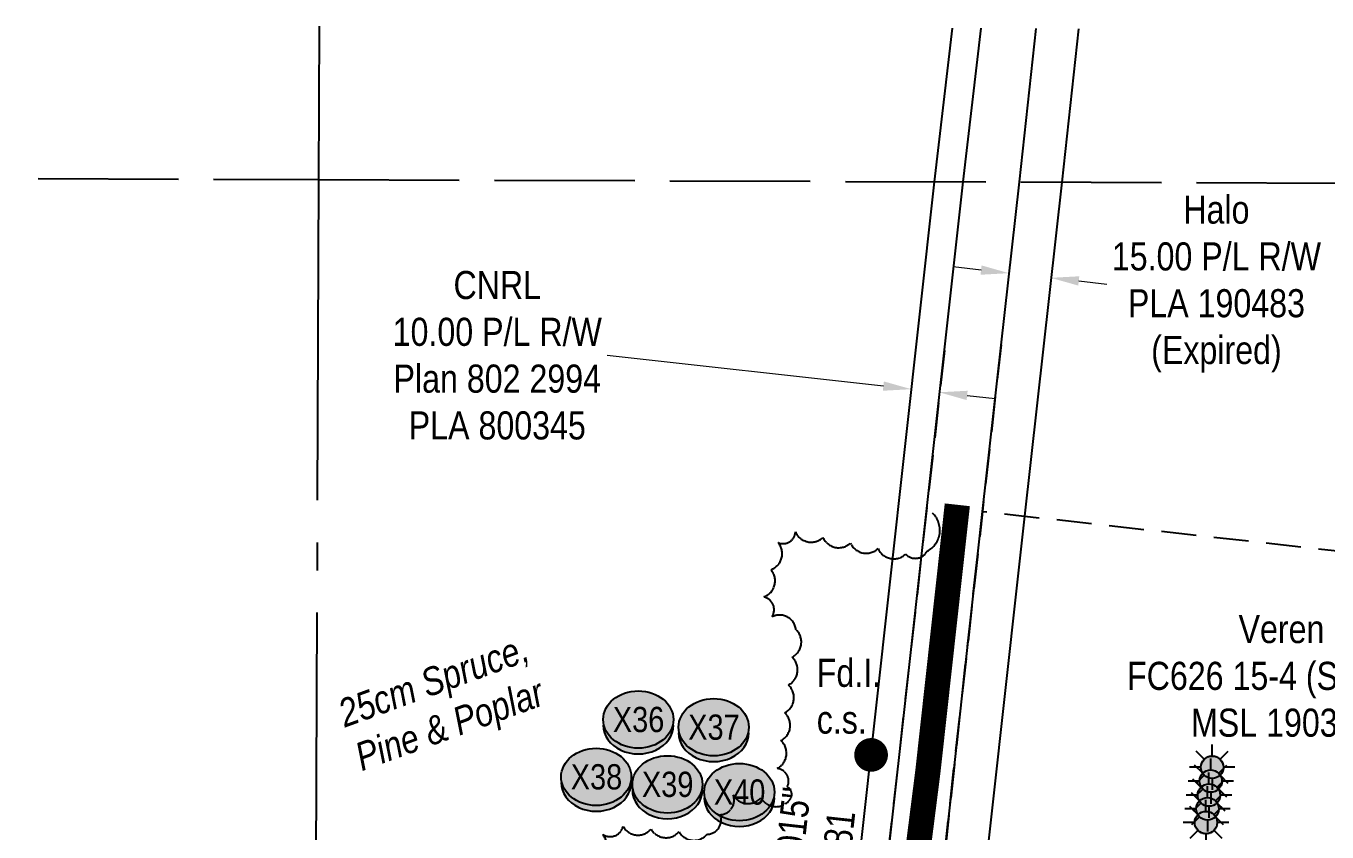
# Model space of a CAD drawing. Extents: x 481557 to 490744, y 6043801 to 6052728.
# Drawn here: x 482763.6 to 483226.8, y 6050464.1 to 6050751.2 of the extents above; entities that cross this region are included whole.
import ezdxf
from ezdxf.enums import TextEntityAlignment as Align

# ---------------------------------------------------------------- set-up
doc = ezdxf.new("R2010")
doc.units = 0
doc.header["$LTSCALE"] = 5
doc.header["$PDSIZE"] = 5
for name, pattern in [('0', [1, 1, 0]), ('foc-ACCESSROAD', [3.75, 2.5, -1.25]), ('foc-QUARTERLINE', [33, 25, -3, 2, -3]), ('foc-UNSURVEYED', [12.5, 10, -2.5])]:
    doc.linetypes.add(name, pattern=pattern)
doc.layers.get('Defpoints').update_dxf_attribs({"color": 9})
for name, color, linetype in [('AS-ROADS', 254, 'Continuous'), ('C-AR', 13, 'foc-ACCESSROAD'), ('C-WS', 13, 'foc-ACCESSROAD'), ('C-WS-S', 13, 'Continuous'), ('F-RW', 190, 'Continuous'), ('L-BD', 7, 'Continuous'), ('L-MON', 1, 'Continuous'), ('L-QSEC', 8, 'foc-QUARTERLINE'), ('L-USEC', 7, 'foc-UNSURVEYED'), ('P-CROSSINGS', 250, 'Continuous'), ('T-BUSH', 110, '0'), ('T-BUSH-T', 110, 'Continuous')]:
    doc.layers.add(name, color=color, linetype=linetype)
doc.layers.add('C-WS-T', color=13, linetype='Continuous', lineweight=9)
doc.layers.add('F-RW-T', color=190, linetype='Continuous', lineweight=9)
doc.styles.add('80CG', font='ARIALN.TTF', dxfattribs={"height": 10})
doc.styles.add('80L', font='ARIALN.TTF', dxfattribs={"height": 10})
doc.styles.add('80LS', font='ARIALNI.TTF', dxfattribs={"height": 10})
doc.styles.add('Crossing', font='ARIALN.TTF', dxfattribs={"height": 10})
doc.dimstyles.new('Compass 5 000', dxfattribs={"dimscale": 5, "dimtxt": 9, "dimasz": 2, "dimexe": 0.2, "dimexo": 0.0625, "dimgap": 0.5, "dimtad": 0, "dimtih": 1, "dimtoh": 1, "dimzin": 0, "dimdsep": 46, "dimtxsty": '80CG', "dimcen": 0.1, "dimse1": 1, "dimse2": 1, "dimclrd": 256, "dimclrt": 256, "dimaunit": 1, "dimadec": 4, "dimazin": 0, "dimtfac": 0.06, "dimtofl": 0, "dimtmove": 0, "dimatfit": 1, "dimfxl": 0.2, "dimtolj": 1, "dimtzin": 0, "dimlwd": -1, "dimarcsym": 0})

# ---------------------------------------------------------------- blocks, each defined once
blk = doc.blocks.new('GAS')
h = blk.add_hatch(color=255)
h.dxf.hatch_style = 1
edge = h.paths.add_edge_path()
edge.add_arc((0, 0), 0.9, 0, 360)
for p, q in [((-0.571, 0.571), (-1.142, 1.142)), ((0, 0.808), (0, 1.616)), ((0.571, 0.571), (1.142, 1.142)), ((-0.808, 0), (-1.616, 0)), ((1.616, 0), (0.808, 0)), ((-0.571, -0.571), (-1.142, -1.142)), ((0, -0.808), (0, -1.616)), ((1.142, -1.142), (0.571, -0.571))]:
    blk.add_line(p, q)
blk.add_circle((0, 0), 0.8)
blk = doc.blocks.new('*D42')
at = {"layer": 'Defpoints', "color": 0, "transparency": 16777216}
for p in [(483078.83, 6050621.85), (483077.77, 6050612.32), (483087.7, 6050611.21)]:
    blk.add_point(p, dxfattribs=at)
at = {"layer": 'F-RW-T', "transparency": 16777216}
for p, q in [((483068.89, 6050622.95), (482970.5, 6050633.88)), ((483098.7, 6050619.64), (483108.64, 6050618.53))]:
    blk.add_line(p, q, dxfattribs=at)
for points in [[(483069.07, 6050624.61), (483068.7, 6050621.29), (483078.83, 6050621.85)], [(483098.88, 6050621.29), (483098.52, 6050617.98), (483088.76, 6050620.74)]]:
    blk.add_solid(points, dxfattribs=at)
at = {"layer": 'F-RW-T', "transparency": 16777216, "insert": (482931.41, 6050633.88), "char_height": 10, "attachment_point": 5, "style": '80CG'}
blk.add_mtext('\\A1;CNRL\\P10.00 P/L R/W\\PPlan 802 2994\\PPLA 800345', dxfattribs=at)
blk = doc.blocks.new('*D43')
at = {"layer": 'Defpoints', "color": 0, "transparency": 16777216}
for p in [(483113.6, 6050663.17), (483113.11, 6050658.7), (483128.01, 6050657.04)]:
    blk.add_point(p, dxfattribs=at)
at = {"layer": 'F-RW-T', "transparency": 16777216}
for p, q in [((483103.66, 6050664.27), (483093.72, 6050665.37)), ((483138.45, 6050660.41), (483148.39, 6050659.3))]:
    blk.add_line(p, q, dxfattribs=at)
for points in [[(483103.85, 6050665.93), (483103.48, 6050662.61), (483113.6, 6050663.17)], [(483138.63, 6050662.06), (483138.27, 6050658.75), (483128.51, 6050661.51)]]:
    blk.add_solid(points, dxfattribs=at)
at = {"layer": 'F-RW-T', "transparency": 16777216, "insert": (483187.47, 6050659.3), "char_height": 10, "attachment_point": 5, "style": '80CG'}
blk.add_mtext('\\A1;Halo\\P15.00 P/L R/W\\PPLA 190483\\P(Expired)', dxfattribs=at)
blk = doc.blocks.new('xing2')
h = blk.add_hatch(color=50)
h.dxf.hatch_style = 1
edge = h.paths.add_edge_path()
edge.add_ellipse((0, 0), major_axis=(-12.5, 0), ratio=0.816297, start_angle=0, end_angle=360)
h = blk.add_hatch(color=250)
h.dxf.hatch_style = 1
edge = h.paths.add_edge_path()
edge.add_ellipse((0, -2.05), major_axis=(-12.5, 0), ratio=0.816297, start_angle=0, end_angle=180)
edge.add_line((12.5, -2.05), (12.5, 0))
edge.add_ellipse((0, 0), major_axis=(-12.5, 0), ratio=0.816297, start_angle=0, end_angle=180, ccw=False)
edge.add_line((-12.5, 0), (-12.5, -2.05))
at = {"color": 250}
blk.add_ellipse((0, 0), major_axis=(-12.5, 0), ratio=0.816297, dxfattribs=at)
blk.add_ellipse((0, -2.05), major_axis=(-12.5, 0), ratio=0.816297, start_param=0, end_param=3.141593, dxfattribs=at)
at = {"color": 250, "style": 'Crossing'}
blk.add_attdef('CROSSING', text='', height=9, dxfattribs=at).set_placement((0.09, 0.02), align=Align.MIDDLE_CENTER)
at = {"color": 250, "style": 'Crossing', "flags": 1}
for tag, p in [('OWNER', (0.09, -12.49)), ('DESCRIPTION', (0.09, -25.77)), ('LOCATION', (0.09, -39.3)), ('DWG_REF', (0.09, -52.84))]:
    blk.add_attdef(tag, text='', height=9, dxfattribs=at).set_placement(p, align=Align.MIDDLE_CENTER)
blk = doc.blocks.new('fdia')
at = {"color": 255, "const_width": 1}
blk.add_lwpolyline([(-0.5, 0, 1), (0.5, 0, 1)], format="xyb", close=True, dxfattribs=at)
blk = doc.blocks.new('Fdiaa')
blk.add_blockref('fdia', (0, 0))
blk = doc.blocks.new('fdib')
at = {"color": 1, "const_width": 1.6}
blk.add_lwpolyline([(-0.4, 0, 1), (0.4, 0, 1)], format="xyb", close=True, dxfattribs=at)
at = {"color": 1}
blk.add_circle((0, 0), 0.8, dxfattribs=at)
blk = doc.blocks.new('Fdibb')
blk.add_blockref('fdib', (0, 0))
blk = doc.blocks.new('fdicc')
for name in ['Fdibb', 'Fdiaa']:
    blk.add_blockref(name, (0, 0))
blk = doc.blocks.new('FDI')
blk.add_blockref('fdicc', (0, 0))

msp = doc.modelspace()

# ---------------------------------------------------------------- linework, layer by layer
at = {"layer": 'AS-ROADS', "const_width": 8.995, "flags": 128}
msp.add_lwpolyline([(483095.208, 6050580.668), (483084.729, 6050485.64), (483069.24, 6050363.867), (483060.062, 6050290.424), (483054.314, 6050245.007), (483049.503, 6050203.576), (483048.318, 6050184.774), (483047.883, 6050172.28), (483048.102, 6050158.54), (483049.195, 6050142.78), (483050.609, 6050131.314)], dxfattribs=at)
at = {"layer": 'C-AR', "flags": 128}
msp.add_lwpolyline([(483110.774, 6050637.704), (483104.18, 6050578.318), (483094.177, 6050488.302), (483090.613, 6050455.489), (483088.324, 6050435.634), (483086.221, 6050415.951), (483080.445, 6050364.739), (483058.241, 6050164.153), (483056.551, 6050148.938), (483134.298, 6049894.677), (483138.443, 6049891.312), (483219.394, 6049825.674), (483288.127, 6049809.44), (483666.925, 6049289.058), (483666.805, 6049255.259), (483276.683, 6049791.71), (483218.655, 6049805.326), (483198.343, 6049810.141), (483119.736, 6049873.892), (483114.379, 6049891.408), (483036.214, 6050147.04), (483037.904, 6050162.255), (483066.336, 6050418.162), (483068.522, 6050437.833), (483091.022, 6050637.733)], dxfattribs=at)
at = {"layer": 'C-WS', "flags": 128}
msp.add_lwpolyline([(483302.871, 6050556.215), (483279.117, 6050342.642), (483095.357, 6050363.094), (483080.445, 6050364.739), (483086.221, 6050415.951), (483088.429, 6050435.818), (483090.613, 6050455.489), (483094.18, 6050488.3), (483104.186, 6050578.316), (483119.083, 6050576.658), (483302.871, 6050556.215)], close=True, dxfattribs=at)
at = {"layer": 'F-RW', "flags": 128}
for points in [[(483138.371, 6050750.258), (483132.38, 6050695.591), (483119.084, 6050576.659), (483116.583, 6050554.15), (483103.335, 6050434.16), (483101.128, 6050414.293), (483095.355, 6050363.08), (483071.72, 6050150.357), (483056.468, 6050148.933), (483036.214, 6050147.04), (483025.995, 6050146.283), (483020.649, 6050147.496), (483000.499, 6050152.069), (482865.951, 6050182.601), (482718.523, 6050216.043)], [(482729.434, 6050228.953), (482866.008, 6050197.961), (483027.737, 6050160.672), (483027.737, 6050160.672), (483037.821, 6050162.251), (483058.241, 6050164.149), (483080.445, 6050364.739), (483086.219, 6050415.951), (483088.429, 6050435.818), (483090.613, 6050455.489), (483104.18, 6050578.318), (483117.292, 6050695.645), (483123.282, 6050750.311)], [(483103.537, 6050750.382), (483097.173, 6050695.717), (483066.338, 6050418.162), (483036.214, 6050147.04), (483114.379, 6049891.408), (483119.736, 6049873.895), (483198.716, 6049810.142), (483219.033, 6049805.378), (483276.683, 6049791.71), (483666.823, 6049255.236), (483666.761, 6049238.339), (483270.773, 6049782.846), (483194.348, 6049801.108), (483111.072, 6049868.052), (483104.211, 6049891.432), (483025.995, 6050146.283), (483060.861, 6050458.997), (483087.122, 6050695.752), (483093.486, 6050750.417)]]:
    msp.add_lwpolyline(points, dxfattribs=at)
at = {"layer": 'L-QSEC'}
msp.add_line((482864.976, 6049922.268), (482867.875, 6050696.53), dxfattribs=at)
at = {"layer": 'L-QSEC', "flags": 128}
msp.add_lwpolyline([(482867.875, 6050696.53), (482868.08, 6050751.205)], dxfattribs=at)
at = {"layer": 'L-USEC'}
for p, q in [((482767.928, 6050696.88), (482867.875, 6050696.53)), ((482867.875, 6050696.53), (483671.993, 6050693.716))]:
    msp.add_line(p, q, dxfattribs=at)
at = {"layer": 'T-BUSH', "flags": 128}
msp.add_lwpolyline([(482934.758, 6050169.363, 0.5205671), (482944.466, 6050166.985, 0.5205671), (482954.174, 6050164.607, 0.5205671), (482963.881, 6050162.228, 0.5205671), (482973.589, 6050159.85, 0.5205671), (482980.348, 6050162.33, 0.5205671), (482976.877, 6050168.624, 0.5205671), (482967.253, 6050171.32, 0.5205671), (482965.527, 6050179.04, 0.5205671), (482967.164, 6050188.899, 0.5205671), (482971.709, 6050195.101, 0.5205671), (482981.684, 6050194.474, 0.5205671), (482988.223, 6050198.099, 0.5205671), (482986.896, 6050206.259, 0.5205671), (482981.211, 6050211.86, 0.5205671), (482982.26, 6050221.8, 0.5205671), (482983.308, 6050231.739, 0.5205671), (482984.356, 6050241.679, 0.5205671), (482985.405, 6050251.618, 0.5205671), (482986.453, 6050261.558, 0.5205671), (482987.501, 6050271.498, 0.5205671), (482994.568, 6050274.506, 0.5205671), (482998.157, 6050281.567, 0.5205671), (482999.269, 6050291.499, 0.5205671), (483000.38, 6050301.432, 0.5205671), (483001.492, 6050311.365, 0.5205671), (483002.603, 6050321.297, 0.5205671), (483003.557, 6050331.244, 0.5205671), (483004.218, 6050341.217, 0.5205671), (483004.879, 6050351.19, 0.5205671), (483005.54, 6050361.162, 0.5205671), (483006.202, 6050371.135, 0.5205671), (483006.863, 6050381.108, 0.5205671), (483007.524, 6050391.081, 0.5205671), (483008.186, 6050401.054, 0.5205671), (483008.847, 6050411.026, 0.5205671), (483009.508, 6050420.999, 0.5205671), (483010.17, 6050430.972, 0.5205671), (483010.831, 6050440.945, 0.5205671), (483004.501, 6050445.482, 0.5205671), (482994.673, 6050447.301, 0.5205671), (482984.845, 6050449.119, 0.5205671), (482975.018, 6050450.938, 0.5205671), (482966.485, 6050453.586, 0.5205671), (482968.939, 6050463.275, 0.5205671), (482976.221, 6050466.117, 0.5205671), (482986.171, 6050465.174, 0.5205671), (482996.121, 6050464.232, 0.5205671), (483006.072, 6050463.289, 0.5205671), (483010.771, 6050470.281, 0.5205671), (483015.353, 6050477.41, 0.5205671), (483025.287, 6050476.314, 0.5205671), (483035.222, 6050475.218, 0.5205671), (483034.678, 6050480.217, 0.5205671), (483031.099, 6050486.756, 0.5205671), (483032.421, 6050496.663, 0.5205671), (483033.743, 6050506.57, 0.5205671), (483035.066, 6050516.477, 0.5205671), (483036.388, 6050526.384, 0.5205671), (483037.71, 6050536.29, 0.5205671), (483029.239, 6050540.761, 0.5205671), (483026.354, 6050547.85, 0.5205671), (483028.876, 6050557.521, 0.5205671), (483031.398, 6050567.192, 0.5205671), (483037.586, 6050570.999, 0.5205671), (483047.385, 6050569.03, 0.5205671), (483057.183, 6050567.06, 0.5205671), (483066.982, 6050565.09, 0.5205671), (483076.781, 6050563.12, 0.5205671), (483084.45, 6050564.154, 0.5205671), (483086.349, 6050577.72, 0.5205671)], format="xyb", dxfattribs=at)

# ---------------------------------------------------------------- block references
at = {"layer": 'C-WS-S', "xscale": 4.997356950000007, "yscale": 4.997356950000007, "zscale": 4.997356950000007}
for p in [(483185.957, 6050487.167), (483185.422, 6050482.273), (483184.822, 6050477.268), (483184.287, 6050472.374), (483183.752, 6050467.48)]:
    msp.add_blockref('GAS', p, dxfattribs=at)
at = {"layer": 'L-MON', "xscale": 4.997394700000008, "yscale": 4.997394700000008, "zscale": 4.997394700000008}
msp.add_blockref('FDI', (483064.504, 6050491.577), dxfattribs=at)
at = {"layer": 'P-CROSSINGS', "color": 3, "xscale": 0.9994680000000036, "yscale": 0.9994680000000036, "zscale": 0.9994680000000036}
for p, values in [((482981.628, 6050504.186), {'CROSSING': 'X36'}), ((483008.46, 6050501.453), {'CROSSING': 'X37'}), ((482966.641, 6050483.762), {'CROSSING': 'X38'}), ((482991.991, 6050481.089), {'CROSSING': 'X39'})]:
    msp.add_blockref('xing2', p, dxfattribs=at).add_auto_attribs(values)

# ---------------------------------------------------------------- texts
at = {"layer": 'C-WS-T', "insert": (483148.214, 6050541.412), "char_height": 10, "attachment_point": 1, "style": '80L'}
msp.add_mtext_dynamic_manual_height_columns('\\pi47.136;Veren\\P\\pi7.4263;FC626 15-4 (Surface)\\P\\pi30.206;MSL 190367', width=123.97942, gutter_width=50.027, heights=[0], dxfattribs=at)
at = {"layer": 'L-MON', "insert": (483045.166, 6050525.82), "char_height": 9.9947, "attachment_point": 1, "style": '80L'}
msp.add_mtext_dynamic_manual_height_columns('Fd.I. c.s.', width=38.99787, gutter_width=50.026, heights=[0], dxfattribs=at)
at = {"layer": 'T-BUSH-T', "insert": (482906.961, 6050522.782), "char_height": 9.99479, "width": 71.75013, "attachment_point": 2, "rotation": 20, "style": '80LS'}
msp.add_mtext('25cm Spruce, Pine & Poplar', dxfattribs=at)

# ---------------------------------------------------------------- dimensions: what is measured, and where the dimension line sits
at = {"layer": 'F-RW-T'}
for base, p1, p2, angle, text, picture, middle in [((483113.602, 6050663.165), (483128.014, 6050657.039), (483113.106, 6050658.695), 173.66327, 'Halo\\P15.00 P/L R/W\\PPLA 190483\\P(Expired)', '*D43', (483187.474, 6050659.302)), ((483078.828, 6050621.846), (483087.702, 6050611.214), (483077.769, 6050612.318), 173.66031, 'CNRL\\P10.00 P/L R/W\\PPlan 802 2994\\PPLA 800345', '*D42', (482931.414, 6050633.881))]:
    dim = msp.add_linear_dim(base=base, p1=p1, p2=p2, angle=angle, text=text, dimstyle='Compass 5 000', dxfattribs=at)
    dim.commit()
    dim.dimension.update_dxf_attribs({"geometry": picture, "text_midpoint": middle, "dimtype": 161})

# ---------------------------------------------------------------- next in the draw order: texts
at = {"layer": 'L-BD', "insert": (483030.84, 6050459.791), "char_height": 9.9947, "width": 28.93257, "attachment_point": 2, "rotation": 83.664, "style": '80L', "bg_fill": 3, "box_fill_scale": 1, "bg_fill_color": 256, "bg_fill_transparency": 0}
msp.add_mtext("6°2015''\\P72.81", dxfattribs=at)

# ---------------------------------------------------------------- next in the draw order: block references
at = {"layer": 'P-CROSSINGS', "color": 3, "xscale": 0.9994680000000036, "yscale": 0.9994680000000036, "zscale": 0.9994680000000036}
msp.add_blockref('xing2', (483017.605, 6050478.344), dxfattribs=at).add_auto_attribs({'CROSSING': 'X40'})

doc.saveas('drawing.dxf')
